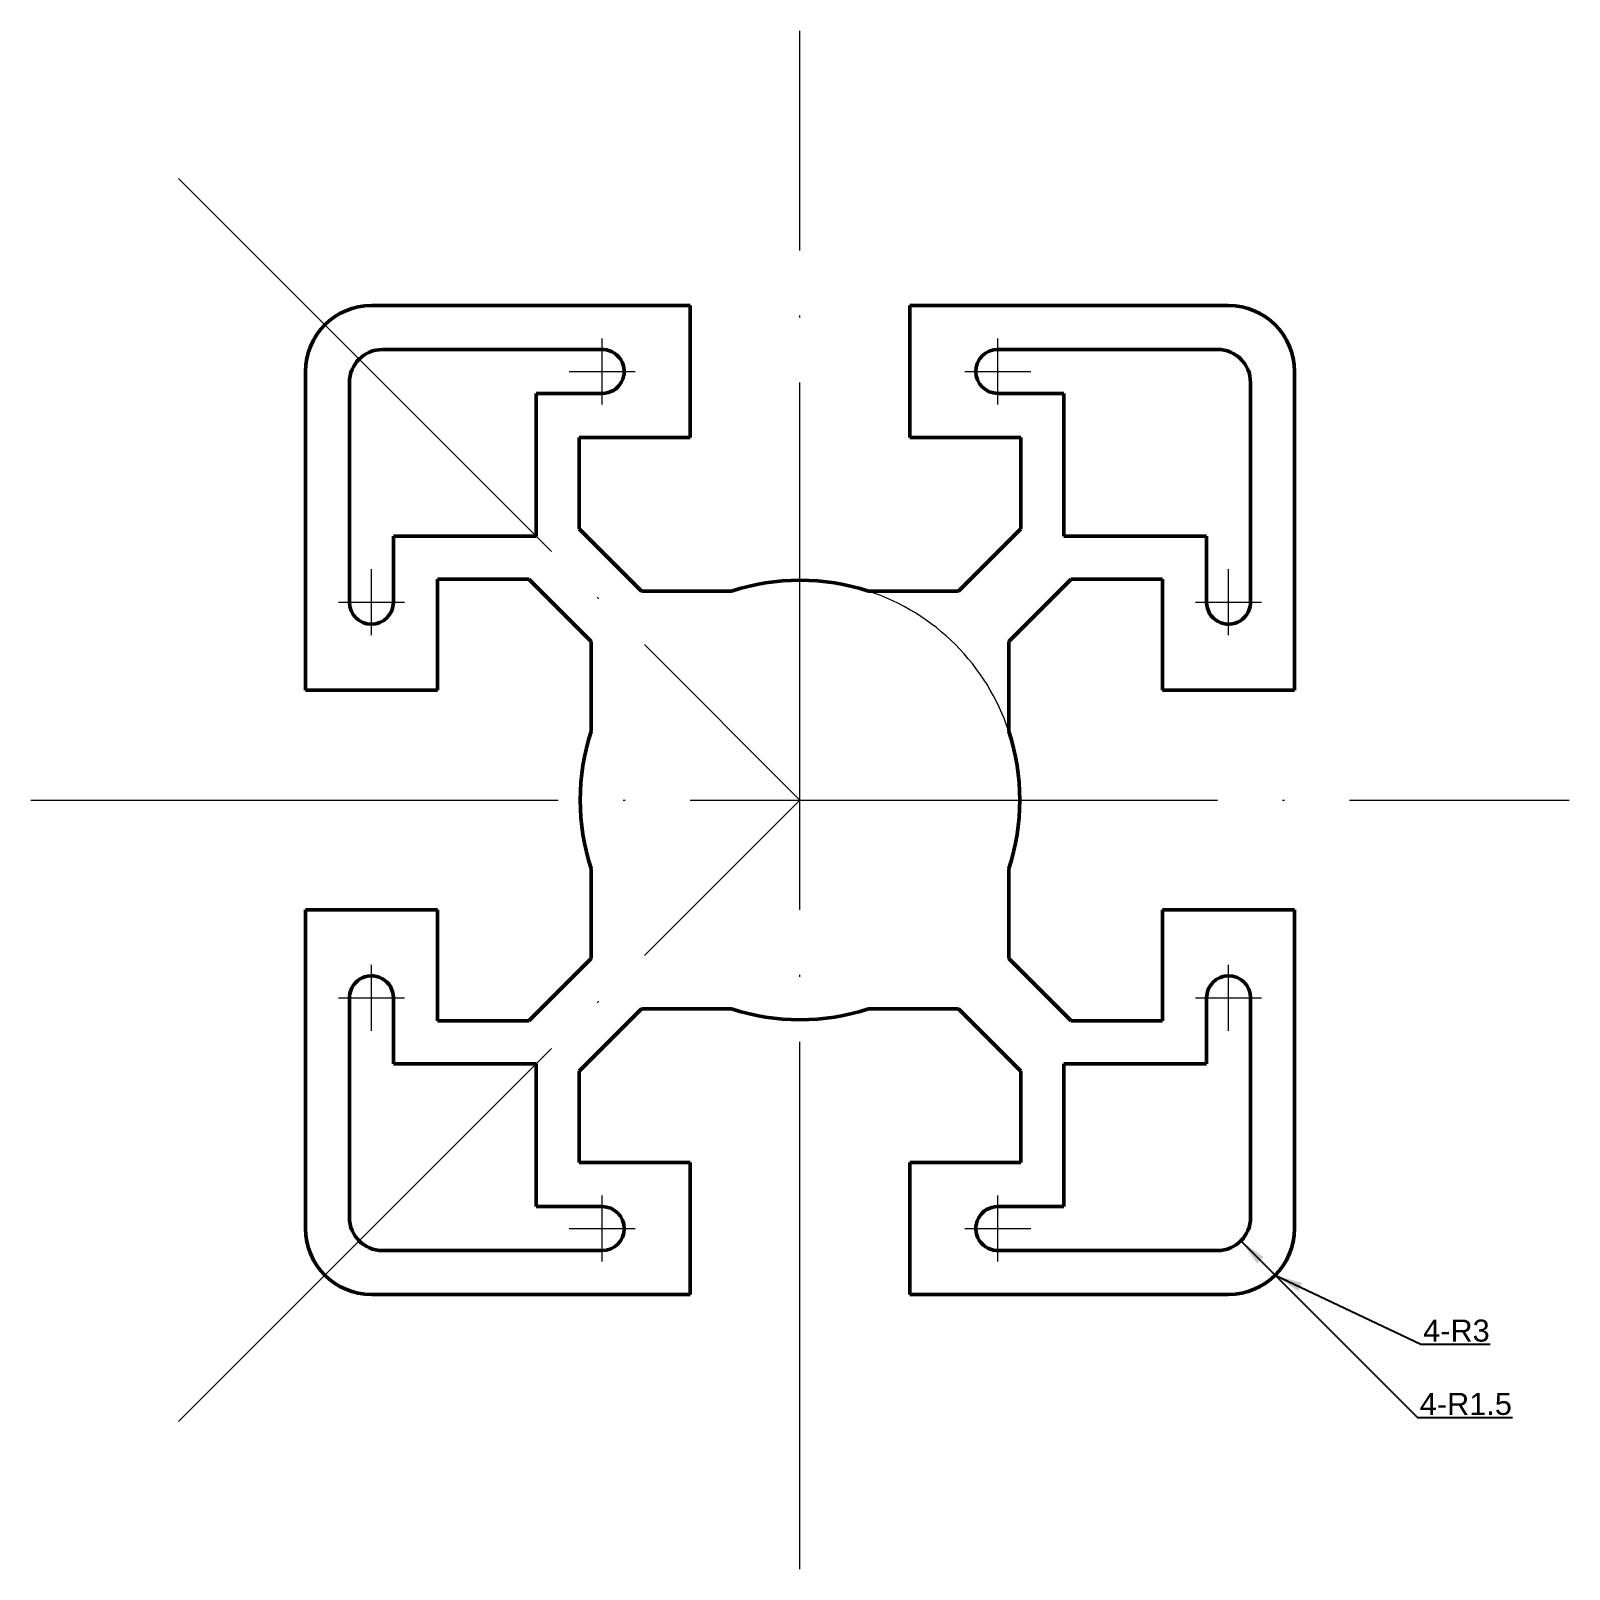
# Model space of a CAD drawing. Header units: millimetres. Extents: x 3470.1 to 3540.1, y 728.4 to 798.4.
import ezdxf

# ---------------------------------------------------------------- set-up
doc = ezdxf.new("R2010")
doc.units = ezdxf.units.MM
doc.linetypes.add('ACAD_ISO04W100', pattern=[30, 24, -2.95, 0.1, -2.95])
for name, color, linetype, lineweight, true_color in [('Contornos Visibles', 7, 'Continuous', 50, 0xffffff), ('Cotas', 1, 'Continuous', 20, 0xff0000), ('Ejes de revolución', 6, 'ACAD_ISO04W100', 20, 0xff00ff)]:
    doc.layers.add(name, color=color, linetype=linetype, lineweight=lineweight, true_color=true_color)
doc.styles.get("Standard").update_dxf_attribs({"font": ''})
doc.styles.add('textstyle0', font='')
doc.styles.add('textstyle1', font='')
doc.styles.get('Standard').set_extended_font_data('txt')
doc.styles.get('textstyle0').set_extended_font_data('Arial')
doc.styles.get('textstyle1').set_extended_font_data('Arial')
doc.dimstyles.get("Standard").update_dxf_attribs({"dimtxt": 2.5, "dimasz": 2.5, "dimexe": 1.25, "dimexo": 0.625, "dimtad": 1, "dimtxsty": 'Standard', "dimcen": 2.5, "dimadec": 0, "dimazin": 0, "dimtfac": 1, "dimtmove": 0, "dimatfit": 3, "dimfxl": 1, "dimarcsym": 0})

msp = doc.modelspace()

# ---------------------------------------------------------------- linework, layer by layer
at = {"layer": 'Contornos Visibles'}
for p, q in [((3485.607, 785.892), (3500.107, 785.892)), ((3500.107, 785.892), (3500.107, 779.892)), ((3510.107, 779.892), (3510.107, 785.892)), ((3510.107, 785.892), (3524.607, 785.892)), ((3493.107, 783.89), (3486.107, 783.89)), ((3496.174, 783.89), (3493.107, 783.89)), ((3514.107, 783.892), (3524.105, 783.892)), ((3482.607, 768.392), (3482.607, 782.892)), ((3527.607, 782.892), (3527.607, 768.392)), ((3484.607, 772.392), (3484.607, 782.39)), ((3525.605, 775.392), (3525.605, 782.392)), ((3493.107, 781.892), (3493.107, 775.392)), ((3496.107, 781.892), (3493.107, 781.892)), ((3514.107, 781.892), (3517.107, 781.892)), ((3517.107, 781.892), (3517.107, 775.392)), ((3500.107, 779.892), (3495.057, 779.892)), ((3495.057, 779.892), (3495.057, 775.733)), ((3510.107, 779.892), (3515.157, 779.892)), ((3515.157, 779.892), (3515.157, 775.733)), ((3495.057, 775.733), (3497.898, 772.892)), ((3515.157, 775.733), (3512.316, 772.892)), ((3486.607, 772.392), (3486.607, 775.392)), ((3486.607, 775.392), (3493.107, 775.392)), ((3523.607, 775.392), (3517.107, 775.392)), ((3523.607, 772.392), (3523.607, 775.392)), ((3525.605, 772.326), (3525.605, 775.392)), ((3488.607, 768.392), (3488.607, 773.442)), ((3488.607, 773.442), (3492.766, 773.442)), ((3492.766, 773.442), (3495.607, 770.601)), ((3501.985, 772.892), (3497.898, 772.892)), ((3512.316, 772.892), (3508.23, 772.892)), ((3517.448, 773.442), (3514.607, 770.601)), ((3521.607, 773.442), (3517.448, 773.442)), ((3521.607, 768.392), (3521.607, 773.442)), ((3495.607, 770.601), (3495.607, 766.515)), ((3514.607, 766.515), (3514.607, 770.601)), ((3488.607, 768.392), (3482.607, 768.392)), ((3527.607, 768.392), (3521.607, 768.392)), ((3495.607, 760.27), (3495.607, 756.183)), ((3514.607, 756.183), (3514.607, 760.27)), ((3482.607, 743.892), (3482.607, 758.392)), ((3482.607, 758.392), (3488.607, 758.392)), ((3488.607, 758.392), (3488.607, 753.342)), ((3521.607, 758.392), (3527.607, 758.392)), ((3521.607, 758.392), (3521.607, 753.342)), ((3527.607, 758.392), (3527.607, 743.892)), ((3492.766, 753.342), (3495.607, 756.183)), ((3517.448, 753.342), (3514.607, 756.183)), ((3484.609, 754.459), (3484.609, 751.392)), ((3486.607, 754.392), (3486.607, 751.392)), ((3523.607, 754.392), (3523.607, 751.392)), ((3525.607, 754.392), (3525.607, 744.394)), ((3488.607, 753.342), (3492.766, 753.342)), ((3495.057, 751.051), (3497.898, 753.892)), ((3497.898, 753.892), (3501.985, 753.892)), ((3508.23, 753.892), (3512.316, 753.892)), ((3515.157, 751.051), (3512.316, 753.892)), ((3521.607, 753.342), (3517.448, 753.342)), ((3484.609, 751.392), (3484.609, 744.392)), ((3486.607, 751.392), (3493.107, 751.392)), ((3493.107, 744.892), (3493.107, 751.392)), ((3517.107, 744.892), (3517.107, 751.392)), ((3523.607, 751.392), (3517.107, 751.392)), ((3495.057, 746.892), (3495.057, 751.051)), ((3515.157, 746.892), (3515.157, 751.051)), ((3500.107, 746.892), (3495.057, 746.892)), ((3500.107, 746.892), (3500.107, 740.892)), ((3510.107, 740.892), (3510.107, 746.892)), ((3510.107, 746.892), (3515.157, 746.892)), ((3496.107, 744.892), (3493.107, 744.892)), ((3514.107, 744.892), (3517.107, 744.892)), ((3496.107, 742.892), (3486.109, 742.892)), ((3514.041, 742.894), (3517.107, 742.894)), ((3517.107, 742.894), (3524.107, 742.894)), ((3500.107, 740.892), (3485.607, 740.892)), ((3524.607, 740.892), (3510.107, 740.892))]:
    msp.add_line(p, q, dxfattribs=at)
for centre, radius, start, end in [((3485.607, 782.892), 3, 90, 180), ((3524.607, 782.892), 3, 0, 90), ((3486.107, 782.39), 1.5, 90, 180), ((3496.107, 782.892), 1, 270, 93.81767), ((3514.107, 782.892), 1, 90, 270), ((3524.105, 782.392), 1.5, 0, 90), ((3505.107, 763.392), 10, 71.80513, 108.19487), ((3485.607, 772.392), 1, 180, 0), ((3524.607, 772.392), 1, 180, 3.81767), ((3505.107, 763.392), 10, 161.80513, 198.19487), ((3505.107, 763.392), 10, 341.80513, 18.19487), ((3485.607, 754.392), 1, 0, 183.81767), ((3524.607, 754.392), 1, 0, 180), ((3505.107, 763.392), 10, 251.80513, 288.19487), ((3496.107, 743.892), 1, 270, 90), ((3514.107, 743.892), 1, 90, 273.81767), ((3486.109, 744.392), 1.5, 180, 270), ((3524.107, 744.394), 1.5, 270, 0), ((3485.607, 743.892), 3, 180, 270), ((3524.607, 743.892), 3, 270, 0)]:
    msp.add_arc(centre, radius, start, end, dxfattribs=at)
at = {"layer": 'Cotas'}
msp.add_arc((3505.107, 763.392), 10, 18.19487, 71.80513, dxfattribs=at)
at = {"layer": 'Ejes de revolución'}
for p, q in [((3505.107, 728.392), (3505.107, 798.392)), ((3476.823, 791.676), (3505.107, 763.392)), ((3496.107, 781.392), (3496.107, 784.392)), ((3514.107, 781.392), (3514.107, 784.392)), ((3494.607, 782.892), (3497.607, 782.892)), ((3512.607, 782.892), (3515.607, 782.892)), ((3485.607, 770.892), (3485.607, 773.892)), ((3524.607, 770.892), (3524.607, 773.892)), ((3484.107, 772.392), (3487.107, 772.392)), ((3523.107, 772.392), (3526.107, 772.392)), ((3470.107, 763.392), (3540.107, 763.392)), ((3476.823, 735.108), (3505.107, 763.392)), ((3485.607, 752.892), (3485.607, 755.892)), ((3524.607, 752.892), (3524.607, 755.892)), ((3484.107, 754.392), (3487.107, 754.392)), ((3523.107, 754.392), (3526.107, 754.392)), ((3496.107, 742.392), (3496.107, 745.392)), ((3514.107, 742.392), (3514.107, 745.392)), ((3494.607, 743.892), (3497.607, 743.892)), ((3512.607, 743.892), (3515.607, 743.892))]:
    msp.add_line(p, q, dxfattribs=at)

# ---------------------------------------------------------------- texts
at = {"layer": 'Cotas', "char_height": 1, "attachment_point": 1}
for s, insert, style in [('4-R3', (3533.461, 739.75), 'textstyle1'), ('4-R1.5', (3533.306, 736.414), 'textstyle0')]:
    msp.add_mtext(s, dxfattribs=dict(at, insert=insert, style=style))

# ---------------------------------------------------------------- leaders
at = {"layer": 'Cotas'}
for points in [[(3525.168, 743.334), (3533.206, 735.293), (3537.523, 735.293)], [(3526.729, 741.771), (3533.361, 738.628), (3536.505, 738.628)]]:
    msp.add_leader(points, dimstyle='Standard', override={"dimscale": 0.5}, dxfattribs=at)

doc.saveas('drawing.dxf')
